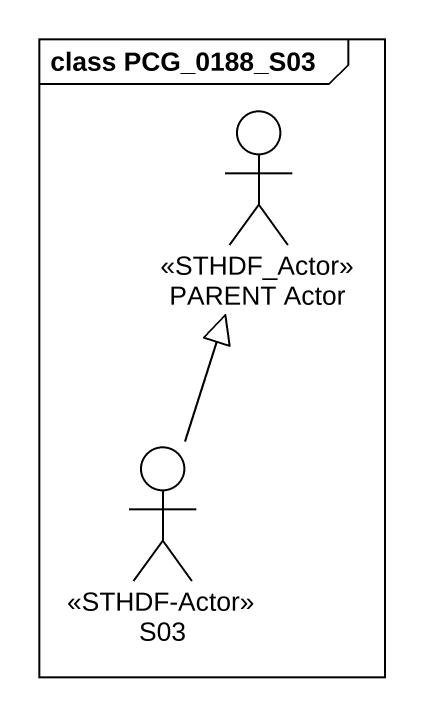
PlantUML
@startuml
mainframe class PCG_0188_S03
actor "PARENT Actor" as PARENT_Actor <<STHDF_Actor>>
actor S03 <<STHDF-Actor>>
S03 -up-|> PARENT_Actor
@enduml
